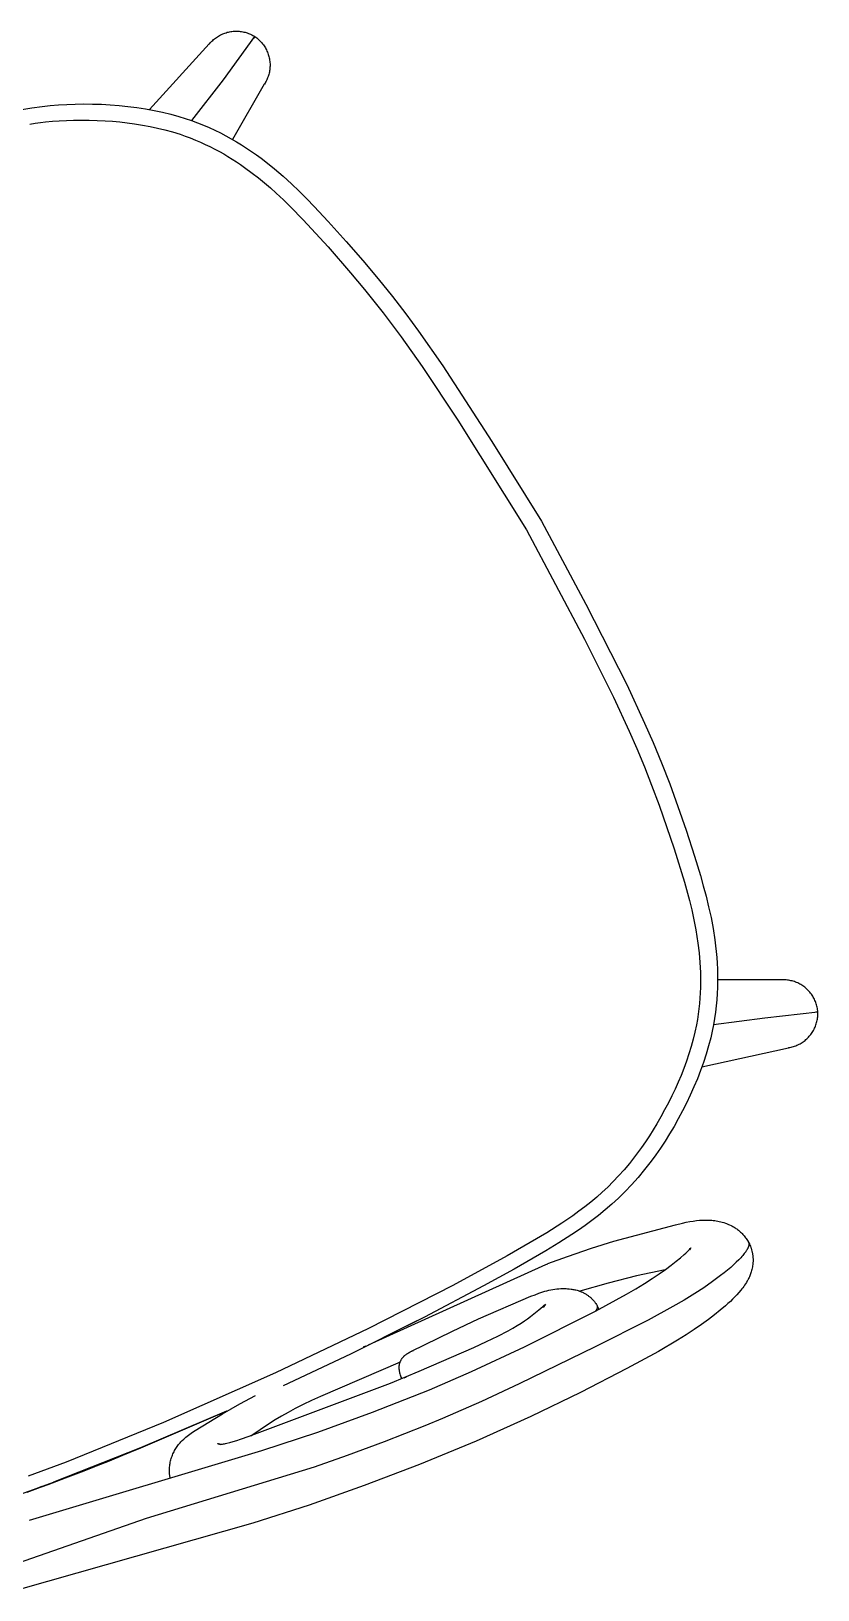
# Model space of a CAD drawing. Header units: millimetres. Extents: x 1933 to 24107, y 1228 to 18074.
# Drawn here: x 9935 to 10199, y 10894 to 11416 of the extents above; entities that cross this region are included whole.
import ezdxf

# ---------------------------------------------------------------- set-up
doc = ezdxf.new("R2010")
doc.units = ezdxf.units.MM
doc.layers.add('1', color=7, linetype='Continuous')

# ---------------------------------------------------------------- blocks, each defined once
blk = doc.blocks.new('Armchair 04_topt_dwgmodels.com')
at = {"color": 0}
for points in [[(-219.91, 315.65), (-238.71, 236.5), (-242.7, 217.21), (-246.11, 197.92), (-249.13, 177.64), (-250.94, 162.36), (-252.63, 142.86), (-254.13, 116.23), (-254.43, 104.34), (-254.42, 100.75), (-254.36, 97.4), (-254.23, 94.3), (-254.04, 91.48), (-253.81, 88.9), (-253.53, 86.55), (-253.24, 84.44), (-252.93, 82.57), (-252.61, 80.96), (-252.45, 80.26), (-252.3, 79.63), (-252.15, 79.08), (-252.01, 78.62), (-251.89, 78.27), (-251.84, 78.14), (-251.8, 78.04), (-251.78, 77.97), (-251.77, 77.95), (-252.22, 78.67)], [(-259.61, 60.26), (-260.02, 60.27), (-260.43, 60.29), (-260.63, 60.31), (-260.84, 60.33), (-261.27, 60.38), (-261.7, 60.45), (-261.91, 60.49), (-262.12, 60.54), (-262.34, 60.58), (-262.55, 60.63), (-262.98, 60.75), (-263.2, 60.82), (-263.41, 60.88), (-263.62, 60.96), (-263.84, 61.03), (-264.05, 61.11), (-264.25, 61.19), (-264.46, 61.28), (-264.66, 61.37), (-264.87, 61.47), (-265.07, 61.56), (-265.27, 61.66), (-265.47, 61.77), (-265.66, 61.88), (-265.86, 61.99), (-266.24, 62.22), (-266.42, 62.34), (-266.61, 62.46), (-266.97, 62.72), (-267.32, 62.99), (-267.65, 63.26), (-267.96, 63.53), (-268.27, 63.82), (-268.57, 64.11), (-268.84, 64.38), (-269.08, 64.65), (-269.33, 64.94), (-269.57, 65.23), (-269.78, 65.5), (-269.98, 65.76), (-270.18, 66.04), (-270.37, 66.32), (-270.54, 66.57), (-270.69, 66.83), (-270.85, 67.09), (-271.15, 67.6), (-271.41, 68.1), (-271.66, 68.6), (-271.88, 69.08), (-272.09, 69.56), (-272.28, 70.02), (-272.47, 70.52), (-272.82, 71.48), (-273.13, 72.44), (-273.41, 73.42), (-273.68, 74.42), (-273.93, 75.44), (-274.16, 76.49), (-274.39, 77.57), (-274.8, 79.84), (-275.17, 82.26), (-275.5, 84.85), (-275.8, 87.65), (-276.04, 90.68), (-276.23, 93.9), (-276.35, 97.3), (-276.41, 104.67), (-276.11, 116.81), (-275.23, 134.28), (-273.92, 152.66), (-271.9, 172.69), (-269.16, 193.13), (-266.04, 212.66), (-262.47, 231.94), (-258.25, 251.33), (-238.26, 330.67)], [(-259.45, 60.26), (-259.5, 60.26), (-259.54, 60.26), (-259.59, 60.26), (-259.63, 60.26), (-259.68, 60.26), (-259.72, 60.26), (-259.76, 60.27), (-259.81, 60.27), (-259.85, 60.28), (-259.9, 60.28), (-259.94, 60.29), (-259.99, 60.3), (-260.03, 60.31), (-260.08, 60.33), (-260.12, 60.34), (-260.17, 60.36), (-260.21, 60.37), (-260.25, 60.39), (-260.29, 60.4), (-260.33, 60.42), (-260.37, 60.44), (-260.41, 60.46), (-260.45, 60.48), (-260.49, 60.51), (-260.53, 60.53), (-260.57, 60.56), (-260.61, 60.59), (-260.65, 60.61), (-260.69, 60.65), (-260.73, 60.68), (-260.77, 60.71), (-260.81, 60.74), (-260.85, 60.78), (-260.89, 60.82), (-260.93, 60.86), (-260.97, 60.9), (-261.01, 60.94), (-261.05, 60.99), (-261.13, 61.08), (-261.21, 61.18), (-261.29, 61.28), (-261.37, 61.39), (-261.45, 61.51), (-261.53, 61.63), (-261.61, 61.76), (-261.69, 61.89), (-261.77, 62.03), (-261.85, 62.18), (-261.93, 62.33), (-262.09, 62.66), (-262.25, 63), (-262.4, 63.37), (-262.56, 63.77), (-262.71, 64.18), (-262.86, 64.62), (-263.01, 65.09), (-263.31, 66.08), (-263.59, 67.17), (-263.87, 68.35), (-264.13, 69.61), (-264.38, 70.97), (-264.62, 72.41), (-264.84, 73.94), (-265.23, 77.27), (-265.54, 80.92), (-265.73, 84.41), (-265.83, 88.61), (-265.82, 93.05), (-265.56, 102.49), (-264.45, 122.26), (-262.52, 150.59), (-261.29, 164.49), (-259.71, 178.66), (-258.87, 185.09), (-256.72, 199.56), (-254.49, 212.58), (-252.28, 224.14), (-239.01, 281.54), (-228.49, 336.62)], [(-15.74, 5.31), (-57.18, 6.75), (-78.88, 8.08), (-91.35, 9.2), (-97.68, 9.91), (-104.26, 10.77), (-110.82, 11.76), (-117.95, 12.96), (-133.05, 15.92), (-144.53, 18.52), (-150.63, 20.11), (-153.8, 21.04), (-157.03, 22.06), (-160.22, 23.16), (-162.37, 23.96), (-164.5, 24.8), (-167.49, 26.08), (-170.45, 27.46), (-171.93, 28.21), (-173.4, 28.98), (-174.86, 29.78), (-176.3, 30.61), (-177.82, 31.52), (-179.31, 32.46), (-180.78, 33.44), (-182.23, 34.45), (-183.7, 35.52), (-185.15, 36.63), (-186.57, 37.77), (-187.97, 38.95), (-189.81, 40.6), (-191.61, 42.31), (-193.39, 44.12), (-195.12, 45.99), (-196.85, 47.95), (-198.52, 49.95), (-200.06, 51.9), (-201.56, 53.87), (-203.03, 55.9), (-204.45, 57.95), (-205.93, 60.18), (-207.35, 62.44), (-208.72, 64.69), (-210.03, 66.98), (-211.19, 69.09), (-212.3, 71.23), (-213.34, 73.31), (-214.33, 75.42), (-215.69, 78.5), (-216.93, 81.63), (-217.88, 84.23), (-218.74, 86.86), (-219.49, 89.37), (-220.16, 91.9), (-220.73, 94.34), (-221.24, 96.79), (-221.69, 99.32), (-222.08, 101.87), (-222.39, 104.34), (-222.65, 106.82), (-222.98, 111.34), (-223.21, 117.29), (-223.31, 132.61), (-222.84, 153.37), (-221.16, 185.13), (-218.45, 219.56), (-214.02, 260.39), (-209.21, 295.28), (-206.92, 308.74)], [(185.39, 81.49), (184.75, 79.85), (184.08, 78.22), (183.38, 76.6), (182.42, 74.51), (181.42, 72.43), (180.34, 70.3), (179.22, 68.2), (177.93, 65.91), (176.6, 63.64), (175.21, 61.38), (173.76, 59.14), (172.36, 57.07), (170.92, 55.02), (169.44, 53.02), (167.92, 51.06), (166.26, 49.01), (164.55, 47.02), (162.84, 45.11), (161.07, 43.26), (159.19, 41.41), (157.25, 39.63), (155.87, 38.43), (154.46, 37.26), (153.01, 36.13), (151.55, 35.03), (150.1, 34), (148.64, 33), (147.15, 32.03), (145.64, 31.1), (144.21, 30.25), (142.75, 29.44), (141.29, 28.65), (139.8, 27.88), (138.34, 27.16), (136.86, 26.47), (133.86, 25.16), (131.44, 24.17), (128.98, 23.25), (126.51, 22.38), (124.02, 21.57), (120.84, 20.6), (117.64, 19.7), (111.77, 18.21), (99.72, 15.53), (88.44, 13.32), (81.21, 12.06), (71.34, 10.58), (61.37, 9.36), (49.15, 8.21), (27.58, 6.85), (-15.74, 5.31)], [(-221.4, 240.14), (-217.64, 271.43), (-214.81, 291.67), (-211.41, 311.84)], [(-221.4, 240.14), (-216.12, 282.7), (-213.05, 302.62), (-210.53, 316.41)], [(-221.4, 240.12), (-217.14, 275.2), (-215.1, 289.7), (-212.73, 304.47), (-209.85, 319.8)], [(-212.26, 306.49), (-211.6, 310.14)], [(-212.96, 302.51), (-212.29, 306.33)], [(-221.31, 240.25), (-217.56, 271.35), (-212.98, 302.34)], [(-231.25, 267.75), (-231.04, 267.67), (-230.82, 267.59), (-230.61, 267.51), (-230.39, 267.42), (-230.18, 267.33), (-229.98, 267.24), (-229.77, 267.14), (-229.57, 267.04), (-229.38, 266.94), (-229.18, 266.83), (-228.78, 266.6), (-228.4, 266.37), (-228.04, 266.13), (-227.7, 265.88), (-227.35, 265.62), (-227.02, 265.35), (-226.71, 265.08), (-226.41, 264.8), (-226.12, 264.51), (-225.83, 264.2), (-225.55, 263.89), (-225.27, 263.57), (-225.01, 263.25), (-224.76, 262.92), (-224.52, 262.59), (-224.3, 262.24), (-224.07, 261.89), (-223.86, 261.54), (-223.67, 261.18), (-223.48, 260.81), (-223.3, 260.44), (-223.13, 260.06), (-222.98, 259.7), (-222.85, 259.36), (-222.72, 258.99), (-222.61, 258.63), (-222.5, 258.31), (-222.42, 257.99), (-222.25, 257.31), (-222.18, 257.01), (-222.06, 256.41), (-221.96, 255.82), (-221.89, 255.25), (-221.82, 254.7), (-221.72, 253.63), (-221.66, 252.59), (-221.42, 241.78), (-221.41, 235.06), (-221.59, 229.15)], [(-230.09, 247.56), (-229.97, 247.64), (-229.83, 247.74), (-229.71, 247.82), (-229.62, 247.9), (-229.45, 248.04), (-229.39, 248.09), (-229.32, 248.16), (-229.29, 248.18), (-229.28, 248.19), (-229.28, 248.2), (-229.28, 248.2), (-229.28, 248.2), (-229.28, 248.2), (-229.28, 248.2), (-229.28, 248.2), (-229.28, 248.2), (-229.28, 248.2), (-229.28, 248.2), (-229.28, 248.2), (-229.28, 248.2), (-229.28, 248.2), (-229.28, 248.2), (-229.28, 248.2), (-229.28, 248.19), (-229.29, 248.18), (-229.34, 248.14), (-229.42, 248.04), (-229.66, 247.74), (-229.91, 247.42), (-229.97, 247.34), (-230, 247.29), (-230.01, 247.27), (-230.02, 247.26), (-230.04, 247.24), (-230.04, 247.23), (-230.05, 247.2), (-230.1, 247.1), (-230.14, 247.03), (-230.22, 246.83), (-230.32, 246.57), (-230.44, 246.25), (-230.56, 245.88), (-230.69, 245.45), (-230.97, 244.49), (-231.25, 243.38), (-231.53, 242.14), (-231.81, 240.79), (-232.37, 237.78), (-240.68, 187.82), (-241.99, 177.57), (-244.3, 157.64), (-244.73, 153.04), (-245.04, 148.75), (-245.21, 144.85), (-245.24, 143.08), (-245.23, 141.42), (-245.18, 139.91), (-245.09, 138.52), (-244.97, 137.23), (-244.82, 136), (-244.28, 132.53), (-243.98, 130.75), (-243.85, 130.13), (-243.77, 129.74), (-243.74, 129.63), (-243.74, 129.63), (-243.74, 129.63), (-243.74, 129.63)], [(-236.22, 181.57), (-232.9, 210.42), (-232.52, 213.75), (-232.26, 216.86), (-232.09, 219.78), (-232, 222.51), (-231.99, 225.09), (-232.04, 227.53), (-232.14, 229.83), (-232.66, 237.3)], [(-227.07, 169.77), (-225.51, 194.62), (-223.47, 219.44)], [(-225.65, 189.6), (-225.74, 188.75)], [(-241.59, 182.34), (-241.44, 183.19)], [(-241.32, 183.86), (-240.88, 183.79), (-240.45, 183.71), (-240.04, 183.62), (-239.63, 183.52), (-239.44, 183.47), (-239.25, 183.41), (-239.06, 183.35), (-238.88, 183.29), (-238.7, 183.22), (-238.53, 183.16), (-238.36, 183.09), (-238.19, 183.01), (-238.04, 182.94), (-237.88, 182.86), (-237.73, 182.78), (-237.59, 182.7), (-237.45, 182.62), (-237.31, 182.53), (-237.18, 182.44), (-237.05, 182.35), (-236.92, 182.25), (-236.81, 182.15), (-236.69, 182.05), (-236.58, 181.95), (-236.47, 181.85), (-236.37, 181.74), (-236.27, 181.63), (-236.18, 181.52), (-236.09, 181.41), (-236, 181.29), (-235.92, 181.17), (-235.84, 181.05), (-235.76, 180.93), (-235.69, 180.8), (-235.62, 180.67), (-235.55, 180.54), (-235.49, 180.41), (-235.43, 180.28), (-235.38, 180.14), (-235.33, 180.01), (-235.28, 179.87), (-235.23, 179.73), (-235.19, 179.59), (-235.15, 179.44), (-235.12, 179.3), (-235.08, 179.15), (-235.05, 179.01), (-235.03, 178.86), (-235, 178.71), (-234.98, 178.55), (-234.96, 178.4), (-234.95, 178.24), (-234.92, 177.93), (-234.91, 177.61), (-234.9, 177.29), (-234.91, 176.97), (-234.92, 176.66), (-234.95, 176.35), (-234.98, 176.04), (-235.01, 175.73)], [(-241.21, 183.84), (-240.4, 183.7)], [(-225.83, 187.87), (-232.28, 122.89), (-232.38, 122.16)], [(-15.74, -0.51), (-47.23, 0.51), (-77.47, 2.14), (-91.63, 3.39), (-98.73, 4.19), (-105.99, 5.16), (-113.51, 6.32), (-121.39, 7.69), (-129.72, 9.31), (-138.61, 11.21), (-145.27, 12.74), (-148.7, 13.6), (-152.18, 14.54), (-155.69, 15.57), (-159.24, 16.71), (-162.81, 17.97), (-166.39, 19.36), (-168.18, 20.11), (-169.97, 20.9), (-171.75, 21.73), (-173.53, 22.6), (-175.31, 23.52), (-177.08, 24.48), (-178.84, 25.49), (-180.59, 26.54), (-182.33, 27.65), (-184.06, 28.81), (-185.77, 30.02), (-187.47, 31.29), (-189.16, 32.62), (-190.82, 34), (-192.47, 35.45), (-194.1, 36.96), (-196.12, 38.94), (-198.1, 41.02), (-200.04, 43.18), (-201.93, 45.42), (-203.78, 47.72), (-205.58, 50.08), (-207.32, 52.5), (-209, 54.95), (-210.63, 57.43), (-212.19, 59.94), (-213.67, 62.46), (-215.09, 64.99), (-216.43, 67.52), (-217.7, 70.03), (-218.88, 72.53), (-219.97, 74.99), (-221.3, 78.24), (-222.48, 81.43), (-223.51, 84.55), (-224.42, 87.62), (-225.19, 90.62), (-225.86, 93.57), (-226.42, 96.47), (-226.88, 99.32), (-227.26, 102.12), (-227.56, 104.87), (-227.79, 107.58), (-227.97, 110.24), (-228.19, 115.46), (-228.28, 120.54), (-228.31, 132.82), (-228.1, 144.52), (-227.19, 166.9), (-226.39, 180.77)], [(-226.38, 180.94), (-226.29, 182.5)], [(190.99, 81.43), (189.81, 78.24), (188.49, 74.99), (187.39, 72.53), (186.21, 70.03), (184.95, 67.52), (183.61, 64.99), (182.19, 62.46), (180.7, 59.94), (179.14, 57.43), (177.52, 54.95), (175.83, 52.5), (174.09, 50.08), (172.29, 47.72), (170.45, 45.42), (168.55, 43.18), (166.61, 41.02), (164.63, 38.94), (162.62, 36.96), (160.99, 35.45), (159.34, 34), (157.67, 32.62), (155.99, 31.29), (154.29, 30.02), (152.57, 28.81), (150.84, 27.65), (149.1, 26.54), (147.35, 25.49), (145.59, 24.48), (143.82, 23.52), (142.05, 22.6), (140.27, 21.73), (138.48, 20.9), (136.69, 20.11), (134.9, 19.36), (131.32, 17.97), (127.76, 16.71), (124.21, 15.57), (120.69, 14.54), (117.21, 13.6), (113.79, 12.74), (107.13, 11.21), (98.23, 9.31), (89.9, 7.69), (82.02, 6.32), (74.51, 5.16), (67.25, 4.19), (60.14, 3.39), (45.99, 2.14), (15.74, 0.51), (-15.74, -0.51)], [(-234.92, 176.71), (-235.96, 161.13), (-236.84, 151.5), (-239.04, 132.51), (-239.25, 131.06), (-239.48, 129.67), (-239.61, 128.99), (-239.75, 128.32), (-239.91, 127.65), (-240.08, 126.99), (-240.27, 126.33), (-240.48, 125.66), (-240.72, 125), (-240.97, 124.35), (-241.23, 123.74), (-241.52, 123.13), (-241.81, 122.55), (-242.09, 122.02), (-242.39, 121.52), (-242.68, 121.04), (-242.98, 120.58), (-243.3, 120.12), (-243.64, 119.65), (-243.82, 119.42), (-244.04, 119.16), (-244.26, 118.91), (-244.49, 118.65), (-244.74, 118.38), (-245.01, 118.11), (-245.3, 117.84), (-245.61, 117.57), (-245.78, 117.43), (-245.94, 117.3), (-246.11, 117.17), (-246.49, 116.89), (-246.68, 116.76), (-246.87, 116.63), (-247.07, 116.51), (-247.26, 116.39), (-247.47, 116.27), (-247.69, 116.15), (-247.92, 116.03), (-248.15, 115.92), (-248.39, 115.81), (-248.62, 115.71), (-248.85, 115.61), (-249.09, 115.52), (-249.34, 115.43), (-249.59, 115.35), (-249.85, 115.27), (-250.11, 115.2), (-250.38, 115.14), (-250.64, 115.08), (-250.91, 115.03), (-251.18, 114.98), (-251.45, 114.94), (-251.72, 114.91), (-252, 114.88), (-252.33, 114.86), (-252.67, 114.85)], [(-243.74, 129.63), (-244.28, 130.83)], [(-232.38, 122.13), (-233.54, 115.25), (-235.21, 106.86), (-236.96, 99.22), (-242.51, 78.53), (-243.18, 76.19), (-243.55, 75.02), (-243.96, 73.86), (-244.38, 72.77), (-244.81, 71.75), (-245.25, 70.77), (-245.49, 70.29), (-245.72, 69.85), (-245.96, 69.41), (-246.21, 68.95), (-246.47, 68.51), (-246.73, 68.09), (-246.99, 67.68), (-247.28, 67.26), (-247.58, 66.83), (-247.87, 66.44), (-248.18, 66.05), (-248.52, 65.64), (-248.87, 65.24), (-249.22, 64.86), (-249.58, 64.5), (-249.99, 64.11), (-250.42, 63.72), (-250.63, 63.54), (-250.84, 63.37), (-251.06, 63.2), (-251.29, 63.03), (-251.53, 62.85), (-252.06, 62.49), (-252.31, 62.33), (-252.57, 62.17), (-252.83, 62.02), (-253.1, 61.87), (-253.38, 61.73), (-253.67, 61.58), (-253.98, 61.44), (-254.3, 61.3), (-254.61, 61.17), (-254.92, 61.06), (-255.23, 60.95), (-255.55, 60.84), (-255.88, 60.75), (-256.22, 60.66), (-256.58, 60.57), (-256.93, 60.5), (-257.28, 60.44), (-257.63, 60.38), (-258, 60.34), (-258.36, 60.3), (-258.73, 60.28), (-259.11, 60.26), (-259.51, 60.26), (-259.61, 60.26)], [(-252.74, 114.85), (-252.8, 114.87), (-252.87, 114.89), (-252.93, 114.91), (-253, 114.94), (-253.06, 114.97), (-253.12, 114.99), (-253.18, 115.03), (-253.25, 115.06), (-253.3, 115.1), (-253.36, 115.14), (-253.42, 115.18), (-253.47, 115.22), (-253.53, 115.26), (-253.58, 115.31), (-253.63, 115.36), (-253.68, 115.4), (-253.72, 115.46), (-253.77, 115.51), (-253.81, 115.56), (-253.85, 115.62), (-253.89, 115.67), (-253.93, 115.73), (-253.96, 115.79), (-254, 115.85), (-254.03, 115.91), (-254.06, 115.98), (-254.08, 116.04), (-254.11, 116.11), (-254.13, 116.17)], [(-253.83, 89.1), (-250.81, 98.45), (-248.12, 107.91), (-245.75, 117.45)], [(-252.67, 114.85), (-254.18, 114.92)], [(-201.04, 44.37), (-210.05, 15.98)], [(169.55, 44.37), (178.56, 15.98)], [(-190.72, 33.92), (-197.33, 17.89), (-204.56, 1.52)], [(159.23, 33.92), (165.84, 17.89), (173.07, 1.52)], [(-189.12, 6.77), (-178.42, 25.25)], [(157.64, 6.77), (146.93, 25.25)], [(-210.05, 15.98), (-210.07, 15.93), (-210.2, 15.55), (-210.33, 15.17), (-210.43, 14.78), (-210.53, 14.39), (-210.61, 14), (-210.68, 13.6), (-210.74, 13.2), (-210.78, 12.8), (-210.8, 12.4), (-210.82, 12), (-210.82, 11.6), (-210.8, 11.2), (-210.77, 10.8), (-210.73, 10.4), (-210.67, 10), (-210.6, 9.6), (-210.52, 9.21), (-210.42, 8.82), (-210.31, 8.44), (-210.19, 8.05), (-210.05, 7.68), (-209.9, 7.3), (-209.74, 6.94), (-209.56, 6.57), (-209.38, 6.22), (-209.18, 5.87), (-208.96, 5.53), (-208.74, 5.19), (-208.51, 4.87), (-208.26, 4.55), (-208, 4.24), (-207.74, 3.94), (-207.46, 3.65), (-207.17, 3.37), (-206.87, 3.1), (-206.57, 2.84), (-206.25, 2.59), (-205.93, 2.35), (-205.6, 2.13), (-205.26, 1.91), (-204.91, 1.71), (-204.56, 1.52)], [(178.56, 15.98), (178.58, 15.93), (178.72, 15.55), (178.84, 15.17), (178.95, 14.78), (179.04, 14.39), (179.13, 14), (179.19, 13.6), (179.25, 13.2), (179.29, 12.8), (179.32, 12.4), (179.33, 12), (179.33, 11.6), (179.31, 11.2), (179.29, 10.8), (179.24, 10.4), (179.19, 10), (179.12, 9.6), (179.03, 9.21), (178.94, 8.82), (178.83, 8.44), (178.7, 8.05), (178.57, 7.68), (178.42, 7.3), (178.25, 6.94), (178.08, 6.57), (177.89, 6.22), (177.69, 5.87), (177.48, 5.53), (177.25, 5.19), (177.02, 4.87), (176.77, 4.55), (176.52, 4.24), (176.25, 3.94), (175.97, 3.65), (175.68, 3.37), (175.39, 3.1), (175.08, 2.84), (174.77, 2.59), (174.44, 2.35), (174.11, 2.13), (173.77, 1.91), (173.43, 1.71), (173.07, 1.52)], [(-204.56, 1.52), (-204.2, 1.35), (-203.83, 1.19), (-203.45, 1.05), (-203.07, 0.92), (-202.69, 0.8), (-202.3, 0.7), (-201.91, 0.61), (-201.52, 0.53), (-201.13, 0.47), (-200.73, 0.42), (-200.33, 0.38), (-199.93, 0.36), (-199.53, 0.35), (-199.13, 0.36), (-198.73, 0.38), (-198.33, 0.41), (-197.93, 0.46), (-197.54, 0.52), (-197.14, 0.59), (-196.75, 0.68), (-196.37, 0.78), (-195.98, 0.9), (-195.6, 1.02), (-195.23, 1.17), (-194.86, 1.32), (-194.49, 1.49), (-194.14, 1.66), (-193.78, 1.86), (-193.44, 2.06), (-193.1, 2.27), (-192.77, 2.5), (-192.45, 2.74), (-192.14, 2.99), (-191.83, 3.25), (-191.54, 3.52), (-191.25, 3.8), (-190.97, 4.09), (-190.71, 4.39), (-190.45, 4.7), (-190.21, 5.01), (-189.97, 5.34), (-189.75, 5.67), (-189.54, 6.01), (-189.34, 6.36), (-189.15, 6.71), (-189.12, 6.77)], [(173.07, 1.52), (172.71, 1.35), (172.34, 1.19), (171.97, 1.05), (171.59, 0.92), (171.2, 0.8), (170.82, 0.7), (170.43, 0.61), (170.04, 0.53), (169.64, 0.47), (169.24, 0.42), (168.84, 0.38), (168.44, 0.36), (168.04, 0.35), (167.64, 0.36), (167.24, 0.38), (166.84, 0.41), (166.45, 0.46), (166.05, 0.52), (165.66, 0.59), (165.27, 0.68), (164.88, 0.78), (164.5, 0.9), (164.12, 1.02), (163.74, 1.17), (163.37, 1.32), (163.01, 1.49), (162.65, 1.66), (162.3, 1.86), (161.95, 2.06), (161.62, 2.27), (161.28, 2.5), (160.96, 2.74), (160.65, 2.99), (160.34, 3.25), (160.05, 3.52), (159.76, 3.8), (159.49, 4.09), (159.22, 4.39), (158.96, 4.7), (158.72, 5.01), (158.49, 5.34), (158.26, 5.67), (158.05, 6.01), (157.85, 6.36), (157.67, 6.71), (157.64, 6.77)], [(-204.56, 1.52), (-204.28, 2.07)], [(173.07, 1.52), (172.79, 2.07)]]:
    blk.add_lwpolyline(points, dxfattribs=at)

msp = doc.modelspace()

# ---------------------------------------------------------------- block references
at = {"layer": '1', "color": 36, "rotation": 120}
msp.add_blockref('Armchair 04_topt_dwgmodels.com', (10098.22, 11265.4), dxfattribs=at)

doc.saveas('drawing.dxf')
